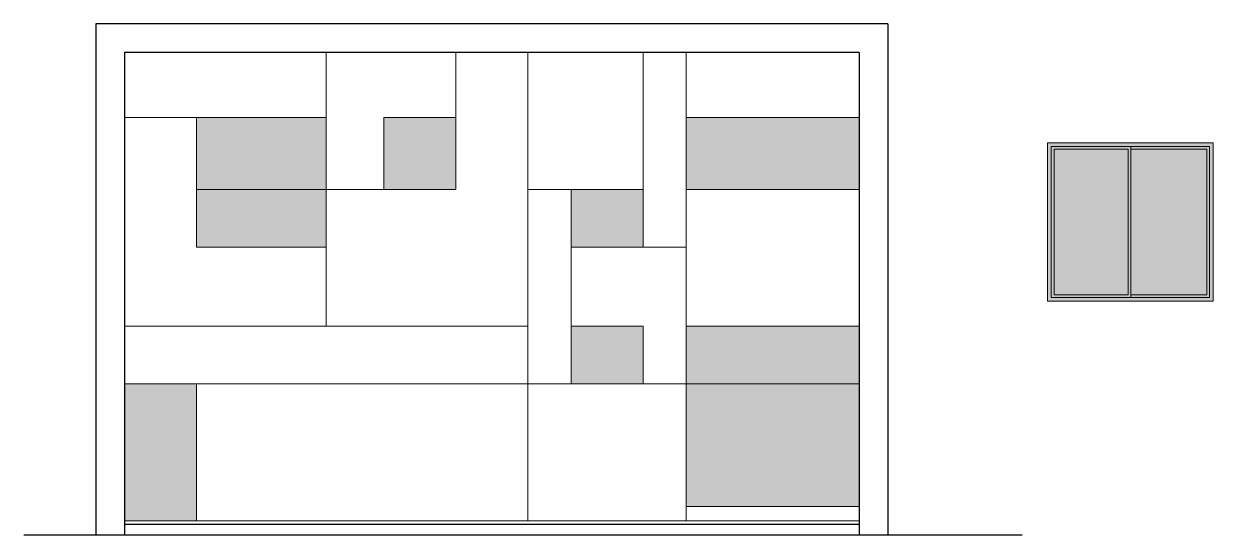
# Model space of a CAD drawing. Header units: millimetres. Extents: x 2502.5 to 2587.5, y 1451 to 1547.9.
# Drawn here: x 2571 to 2587.52, y 1477.17 to 1484.27 of the extents above; entities that cross this region are included whole.
import ezdxf

# ---------------------------------------------------------------- set-up
doc = ezdxf.new("R2010")
doc.units = ezdxf.units.MM
for name, color, linetype, lineweight in [('0.15', 6, 'Continuous', 15), ('02_CIVIL_EXIST', 250, 'Continuous', 30), ('03_CIVIL EXIST A DECLARAR', 6, 'Continuous', 15), ('07_CIVIL VISTAS MEDIA', 143, 'Continuous', 9), ('08_CIVIL VISTAS FINO', 253, 'Continuous', 5), ('12_HATCH', 254, 'Continuous', 5), ('13_COTAS', 8, 'Continuous', 9)]:
    doc.layers.add(name, color=color, linetype=linetype, lineweight=lineweight)

# ---------------------------------------------------------------- blocks, each defined once
blk = doc.blocks.new('PV2')
at = {"layer": '03_CIVIL EXIST A DECLARAR'}
h = blk.add_hatch(color=251, dxfattribs=at)
h.dxf.hatch_style = 1
h.paths.add_polyline_path([(531.192, 572.139), (533.492, 572.139), (533.492, 574.339), (531.192, 574.339)])
h.paths.add_polyline_path([(531.242, 574.289), (533.442, 574.289), (533.442, 572.189), (531.242, 572.189)], flags=0)
h.paths.add_polyline_path([(531.282, 574.249), (532.309, 574.249), (532.309, 572.229), (531.282, 572.229)], flags=0)
h.paths.add_polyline_path([(532.349, 574.249), (533.402, 574.249), (533.402, 572.229), (532.349, 572.229)], flags=0)
h.paths.add_polyline_path([(531.242, 572.189), (532.349, 572.189), (532.349, 574.289), (531.242, 574.289)], flags=0)
h.paths.add_polyline_path([(533.442, 572.189), (533.442, 574.289), (531.242, 574.289), (531.242, 572.189)], flags=16)
h = blk.add_hatch(color=251, dxfattribs=at)
h.dxf.hatch_style = 1
h.paths.add_polyline_path([(532.349, 574.289), (531.242, 574.289), (531.242, 572.189), (532.349, 572.189)])
h.paths.add_polyline_path([(532.309, 574.249), (532.309, 572.229), (531.282, 572.229), (531.282, 574.249)], flags=16)
h.paths.add_polyline_path([(533.442, 574.289), (532.349, 574.289), (532.349, 574.249), (533.402, 574.249), (533.402, 572.229), (532.349, 572.229), (532.349, 572.189), (533.442, 572.189)])
at = {"layer": '12_HATCH'}
h = blk.add_hatch(color=143, dxfattribs=at)
h.dxf.hatch_style = 1
h.paths.add_polyline_path([(532.309, 574.249), (531.282, 574.249), (531.282, 572.229), (532.309, 572.229)])
h.paths.add_polyline_path([(533.402, 574.249), (532.349, 574.249), (532.349, 572.229), (533.402, 572.229)])
at = {"layer": '07_CIVIL VISTAS MEDIA'}
blk.add_lwpolyline([(531.192, 574.339), (533.492, 574.339), (533.492, 572.139), (531.192, 572.139)], close=True, dxfattribs=at)
at = {"layer": '08_CIVIL VISTAS FINO'}
blk.add_line((532.349, 574.289), (532.349, 572.189), dxfattribs=at)
for points in [[(531.242, 574.289), (533.442, 574.289), (533.442, 572.189), (531.242, 572.189)], [(531.282, 574.249), (532.309, 574.249), (532.309, 572.229), (531.282, 572.229)], [(532.349, 574.249), (533.402, 574.249), (533.402, 572.229), (532.349, 572.229)]]:
    blk.add_lwpolyline(points, close=True, dxfattribs=at)

msp = doc.modelspace()

# ---------------------------------------------------------------- hatches: boundary and pattern name
at = {"layer": '13_COTAS'}
h = msp.add_hatch(color=250, dxfattribs=at)
h.dxf.hatch_style = 1
h.paths.add_polyline_path([(2575.205, 1482.967), (2573.405, 1482.967), (2573.405, 1481.967), (2575.205, 1481.967)])
h.paths.add_polyline_path([(2575.205, 1481.967), (2573.405, 1481.967), (2573.405, 1481.167), (2575.205, 1481.167)])
h.paths.add_polyline_path([(2577.005, 1482.967), (2576.005, 1482.967), (2576.005, 1481.967), (2577.005, 1481.967)])
h.paths.add_polyline_path([(2579.605, 1480.067), (2578.605, 1480.067), (2578.605, 1479.267), (2579.605, 1479.267)])
h.paths.add_polyline_path([(2579.605, 1481.967), (2578.605, 1481.967), (2578.605, 1481.167), (2579.605, 1481.167)])
h.paths.add_polyline_path([(2582.605, 1482.967), (2580.205, 1482.967), (2580.205, 1481.967), (2582.605, 1481.967)])
h.paths.add_polyline_path([(2582.605, 1479.267), (2580.205, 1479.267), (2580.205, 1477.567), (2582.605, 1477.567)])
h.paths.add_polyline_path([(2582.605, 1480.067), (2580.205, 1480.067), (2580.205, 1479.267), (2582.605, 1479.267)])
h.paths.add_polyline_path([(2573.405, 1479.267), (2572.405, 1479.267), (2572.405, 1477.367), (2573.405, 1477.367)])

# ---------------------------------------------------------------- linework, layer by layer
at = {"layer": '0.15'}
for points in [[(2573.405, 1482.967), (2575.205, 1482.967), (2575.205, 1481.967), (2573.405, 1481.967)], [(2576.005, 1482.967), (2577.005, 1482.967), (2577.005, 1481.967), (2576.005, 1481.967)], [(2580.205, 1482.967), (2582.605, 1482.967), (2582.605, 1481.967), (2580.205, 1481.967)], [(2573.405, 1481.167), (2575.205, 1481.167), (2575.205, 1481.967), (2573.405, 1481.967)], [(2578.605, 1481.967), (2579.605, 1481.967), (2579.605, 1481.167), (2578.605, 1481.167)], [(2578.605, 1480.067), (2579.605, 1480.067), (2579.605, 1479.267), (2578.605, 1479.267)], [(2580.205, 1480.067), (2582.605, 1480.067), (2582.605, 1479.267), (2580.205, 1479.267)], [(2572.405, 1479.267), (2573.405, 1479.267), (2573.405, 1477.367), (2572.405, 1477.367)], [(2580.205, 1479.267), (2582.605, 1479.267), (2582.605, 1477.567), (2580.205, 1477.567)]]:
    msp.add_lwpolyline(points, close=True, dxfattribs=at)
at = {"layer": '02_CIVIL_EXIST'}
for p, q in [((2583.005, 1484.267), (2572.005, 1484.267)), ((2572.005, 1484.267), (2572.005, 1477.167)), ((2583.005, 1484.267), (2583.005, 1477.167)), ((2582.605, 1483.867), (2572.405, 1483.867)), ((2572.405, 1483.867), (2572.405, 1477.167)), ((2582.605, 1483.867), (2582.605, 1477.167)), ((2582.605, 1477.317), (2572.405, 1477.317)), ((2584.87, 1477.167), (2571.005, 1477.167)), ((2572.005, 1477.267), (2572.005, 1477.167)), ((2583.005, 1477.267), (2583.005, 1477.167))]:
    msp.add_line(p, q, dxfattribs=at)
at = {"layer": '13_COTAS'}
for p, q in [((2575.205, 1482.967), (2575.205, 1483.867)), ((2577.005, 1482.967), (2577.005, 1483.867)), ((2578.005, 1480.067), (2578.005, 1483.867)), ((2579.605, 1481.967), (2579.605, 1483.867)), ((2580.205, 1482.967), (2580.205, 1483.867)), ((2573.405, 1482.967), (2572.405, 1482.967)), ((2573.405, 1482.967), (2573.405, 1481.167)), ((2575.205, 1482.967), (2573.405, 1482.967)), ((2575.205, 1482.967), (2575.205, 1481.167)), ((2576.005, 1482.967), (2576.005, 1481.967)), ((2576.005, 1482.967), (2577.005, 1482.967)), ((2577.005, 1482.967), (2577.005, 1481.967)), ((2580.205, 1481.967), (2580.205, 1482.967)), ((2580.205, 1482.967), (2582.605, 1482.967)), ((2580.205, 1482.967), (2580.205, 1481.967)), ((2575.205, 1481.967), (2573.405, 1481.967)), ((2576.005, 1481.967), (2575.205, 1481.967)), ((2577.005, 1481.967), (2576.005, 1481.967)), ((2578.605, 1481.967), (2578.005, 1481.967)), ((2579.605, 1481.967), (2578.605, 1481.967)), ((2578.605, 1481.167), (2578.605, 1481.967)), ((2579.605, 1481.967), (2579.605, 1481.167)), ((2579.605, 1481.967), (2579.605, 1481.167)), ((2580.205, 1481.967), (2582.605, 1481.967)), ((2580.205, 1481.967), (2580.205, 1480.067)), ((2575.205, 1481.167), (2573.405, 1481.167)), ((2575.205, 1481.167), (2575.205, 1480.067)), ((2579.605, 1481.167), (2578.605, 1481.167)), ((2578.605, 1481.167), (2578.605, 1480.067)), ((2579.605, 1481.167), (2580.205, 1481.167)), ((2578.005, 1480.067), (2572.405, 1480.067)), ((2578.005, 1477.367), (2578.005, 1480.067)), ((2579.605, 1480.067), (2578.605, 1480.067)), ((2578.605, 1479.267), (2578.605, 1480.067)), ((2579.605, 1480.067), (2579.605, 1479.267)), ((2580.205, 1477.367), (2580.205, 1480.067)), ((2580.205, 1480.067), (2582.605, 1480.067)), ((2578.005, 1479.267), (2572.405, 1479.267)), ((2573.405, 1479.267), (2573.405, 1477.367)), ((2578.005, 1479.267), (2580.205, 1479.267)), ((2579.605, 1479.267), (2578.605, 1479.267)), ((2580.205, 1479.267), (2582.605, 1479.267)), ((2582.605, 1477.567), (2580.205, 1477.567)), ((2578.005, 1477.367), (2572.405, 1477.367)), ((2582.605, 1477.367), (2578.005, 1477.367))]:
    msp.add_line(p, q, dxfattribs=at)

# ---------------------------------------------------------------- block references
at = {"layer": '02_CIVIL_EXIST'}
msp.add_blockref('PV2', (2054.032, 908.276), dxfattribs=at)

doc.saveas('drawing.dxf')
